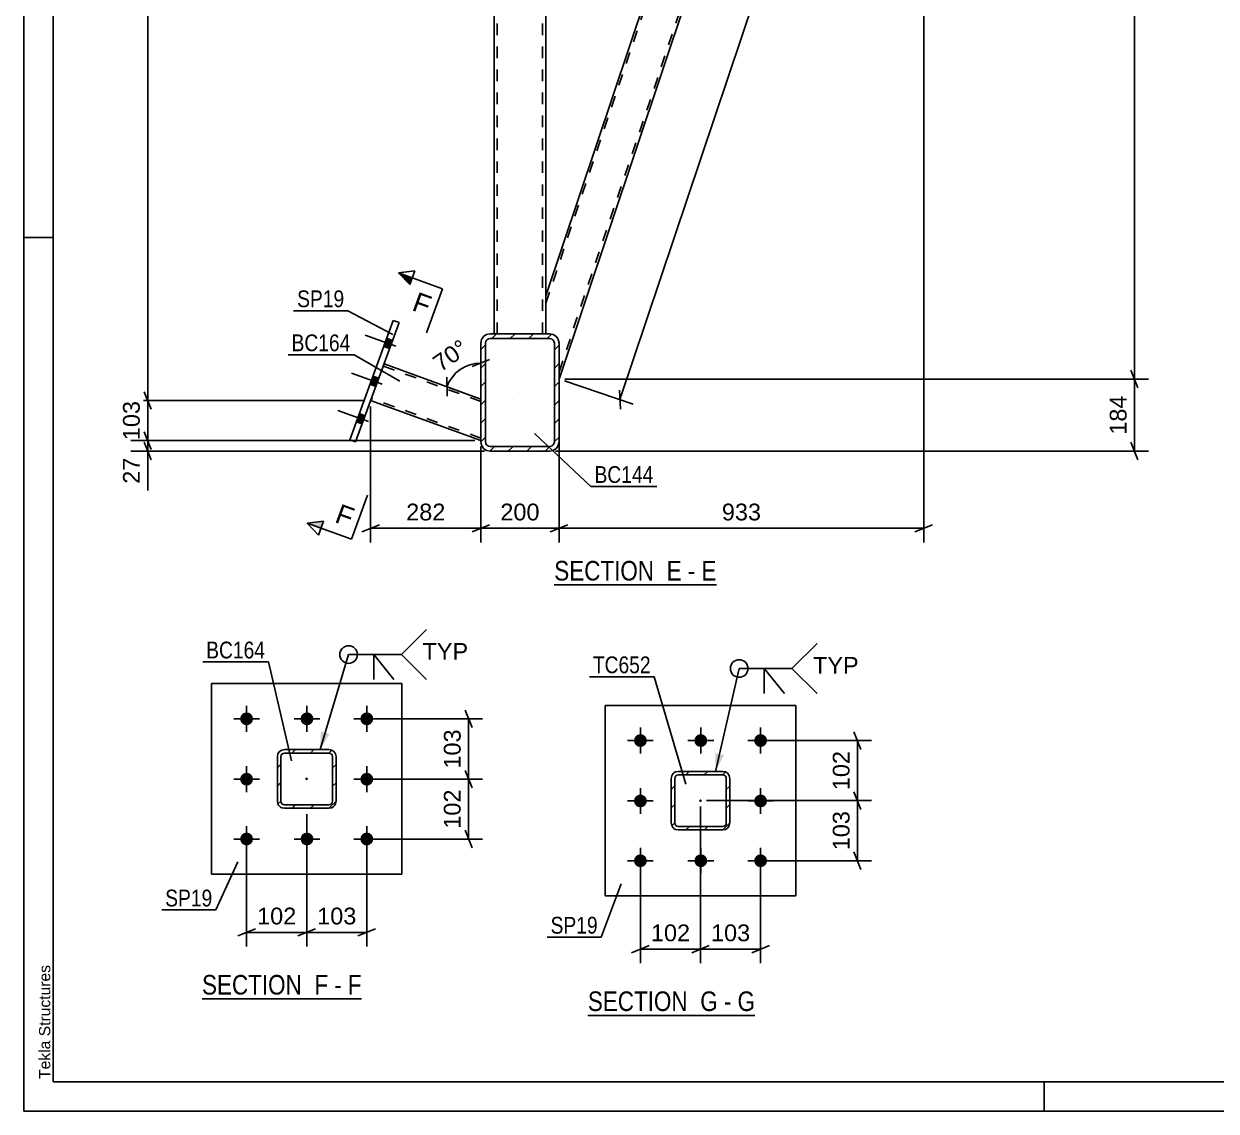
# Model space of a CAD drawing. Header units: millimetres. Extents: x 0 to 594, y 0 to 420.
# Drawn here: x 0 to 203.4, y 0 to 185.5 of the extents above; entities that cross this region are included whole.
import ezdxf

# ---------------------------------------------------------------- set-up
doc = ezdxf.new("R2010")
doc.units = ezdxf.units.MM
doc.linetypes.add('DXK_LINE_DOT2', pattern=[3.9198, 1.9599, -1.9599])
doc.linetypes.add('DXK_LINE_DOT3', pattern=[5.9187, 2.979, -0.9799, 0.9799, -0.9799])
doc.styles.add('Arial', font='ARIAL.TTF', dxfattribs={"height": 0.2})
doc.styles.add('Arial Narrow', font='ARIALN.TTF', dxfattribs={"height": 0.2})

# ---------------------------------------------------------------- blocks, each defined once
blk = doc.blocks.new('Unknown-761556727-1163')
at = {"color": 5, "linetype": 'Continuous'}
for p, q in [((0, 420), (0, 0)), ((5, 415), (5, 5)), ((5, 149), (0, 149)), ((5, 5), (589, 5)), ((174, 0), (174, 5)), ((0, 0), (594, 0))]:
    blk.add_line(p, q, dxfattribs=at)
at = {"color": 174, "linetype": 'Continuous', "style": 'Arial'}
blk.add_text('Tekla Structures', height=1.9102, rotation=90, dxfattribs=at).set_placement((4.5, 5.5))
blk = doc.blocks.new('Unknown-761556727-11 - 10512')
at = {"color": 6, "linetype": 'Continuous'}
blk.add_line((30.39, 19.14), (57.61, 19.14), dxfattribs=at)
at = {"color": 0, "linetype": 'Continuous'}
for points in [[(48.5, 19.89), (48.5, 23.39), (30.39, 23.39), (30.39, 19.89)], [(51.89, 19.89), (51.89, 23.39), (49.55, 23.39), (49.55, 19.89)], [(54.22, 19.89), (54.22, 23.39), (52.94, 23.39), (52.94, 19.89)], [(57.61, 19.89), (57.61, 23.39), (55.27, 23.39), (55.27, 19.89)]]:
    blk.add_wipeout(points, dxfattribs=at)
at = {"color": 7, "linetype": 'Continuous', "style": 'Arial Narrow'}
for s, p in [('SECTION ', (30.39, 19.89)), ('F', (49.55, 19.89)), ('F', (55.27, 19.89)), ('-', (52.94, 19.89))]:
    blk.add_text(s, height=3.34, dxfattribs=at).set_placement(p)
blk = doc.blocks.new('Unknown-761556727-12 - 10798')
at = {"color": 6, "linetype": 'Continuous'}
blk.add_line((96.2, 16.33), (124.7, 16.33), dxfattribs=at)
at = {"color": 0, "linetype": 'Continuous'}
for points in [[(114.31, 17.08), (114.31, 20.58), (96.2, 20.58), (96.2, 17.08)], [(118.34, 17.08), (118.34, 20.58), (115.36, 20.58), (115.36, 17.08)], [(120.67, 17.08), (120.67, 20.58), (119.39, 20.58), (119.39, 17.08)], [(124.7, 17.08), (124.7, 20.58), (121.72, 20.58), (121.72, 17.08)]]:
    blk.add_wipeout(points, dxfattribs=at)
at = {"color": 7, "linetype": 'Continuous', "style": 'Arial Narrow'}
for s, p in [('SECTION ', (96.2, 17.08)), ('G', (115.36, 17.08)), ('G', (121.72, 17.08)), ('-', (119.39, 17.08))]:
    blk.add_text(s, height=3.34, dxfattribs=at).set_placement(p)
blk = doc.blocks.new('Unknown-761556727-14 - 3629')
at = {"color": 6, "linetype": 'Continuous'}
blk.add_line((90.47, 89.76), (118.12, 89.76), dxfattribs=at)
at = {"color": 0, "linetype": 'Continuous'}
for points in [[(108.58, 90.51), (108.58, 94.01), (90.47, 94.01), (90.47, 90.51)], [(112.19, 90.51), (112.19, 94.01), (109.63, 94.01), (109.63, 90.51)], [(114.51, 90.51), (114.51, 94.01), (113.24, 94.01), (113.24, 90.51)], [(118.12, 90.51), (118.12, 94.01), (115.56, 94.01), (115.56, 90.51)]]:
    blk.add_wipeout(points, dxfattribs=at)
at = {"color": 7, "linetype": 'Continuous', "style": 'Arial Narrow'}
for s, p in [('SECTION ', (90.47, 90.51)), ('E', (109.63, 90.51)), ('E', (115.56, 90.51)), ('-', (113.24, 90.51))]:
    blk.add_text(s, height=3.34, dxfattribs=at).set_placement(p)
blk = doc.blocks.new('Part-761556727-10532 - 10512')
at = {"linetype": 'Continuous'}
h = blk.add_hatch(dxfattribs=at)
h.set_pattern_fill('', scale=0.7, style=0, pattern_type=0)
h.set_pattern_definition([(45, (52.0389, 51.6685), (-1.57154, 1.57154), [])])
h.paths.add_polyline_path([(44.44, 51.67), (52.04, 51.67), (52.5, 51.76), (52.89, 52.02), (53.15, 52.41), (53.24, 52.87), (53.24, 60.47), (53.15, 60.93), (52.89, 61.32), (52.5, 61.58), (52.04, 61.67), (44.44, 61.67), (43.98, 61.58), (43.59, 61.32), (43.33, 60.93), (43.24, 60.47), (43.24, 52.87), (43.33, 52.41), (43.59, 52.02), (43.98, 51.76)])
h.paths.add_polyline_path([(43.88, 52.64), (43.84, 52.87), (43.84, 60.47), (43.88, 60.7), (44.01, 60.89), (44.21, 61.02), (44.44, 61.07), (52.04, 61.07), (52.27, 61.02), (52.46, 60.89), (52.59, 60.7), (52.64, 60.47), (52.64, 52.87), (52.59, 52.64), (52.46, 52.44), (52.27, 52.31), (52.04, 52.27), (44.44, 52.27), (44.21, 52.31), (44.01, 52.44)])
blk.add_hatch(color=246, dxfattribs=at).paths.add_polyline_path([(48.24, 56.57, -1), (48.24, 56.77, -1)])
at = {"color": 7, "linetype": 'DXK_LINE_DOT2'}
for p, q in [((43.98, 61.58), (44.44, 61.67)), ((44.21, 61.02), (44.01, 60.89)), ((44.44, 61.07), (44.21, 61.02)), ((44.44, 61.67), (52.04, 61.67)), ((52.04, 61.07), (44.44, 61.07)), ((52.04, 61.67), (52.5, 61.58)), ((52.27, 61.02), (52.04, 61.07)), ((52.46, 60.89), (52.27, 61.02)), ((43.24, 60.47), (43.33, 60.93)), ((43.24, 52.87), (43.24, 60.47)), ((43.88, 60.7), (43.84, 60.47)), ((43.84, 52.87), (43.84, 60.47)), ((44.01, 60.89), (43.88, 60.7)), ((52.59, 60.7), (52.46, 60.89)), ((52.64, 60.47), (52.59, 60.7)), ((52.64, 52.87), (52.64, 60.47)), ((53.15, 60.93), (53.24, 60.47)), ((53.24, 52.87), (53.24, 60.47)), ((43.33, 52.41), (43.24, 52.87)), ((43.84, 52.87), (43.88, 52.64)), ((43.88, 52.64), (44.01, 52.44)), ((44.44, 51.67), (43.98, 51.76)), ((44.01, 52.44), (44.21, 52.31)), ((44.21, 52.31), (44.44, 52.27)), ((44.44, 52.27), (52.04, 52.27)), ((44.44, 51.67), (52.04, 51.67)), ((52.04, 52.27), (52.27, 52.31)), ((52.5, 51.76), (52.04, 51.67)), ((52.27, 52.31), (52.46, 52.44)), ((52.46, 52.44), (52.59, 52.64)), ((52.59, 52.64), (52.64, 52.87)), ((53.24, 52.87), (53.15, 52.41))]:
    blk.add_line(p, q, dxfattribs=at)
at = {"color": 2, "linetype": 'Continuous'}
for p, q in [((44.44, 61.67), (43.98, 61.58)), ((44.01, 60.89), (44.21, 61.02)), ((44.21, 61.02), (44.44, 61.07)), ((44.44, 61.67), (52.04, 61.67)), ((44.44, 61.07), (52.04, 61.07)), ((52.5, 61.58), (52.04, 61.67)), ((52.04, 61.07), (52.27, 61.02)), ((52.27, 61.02), (52.46, 60.89)), ((43.33, 60.93), (43.24, 60.47)), ((43.24, 52.87), (43.24, 60.47)), ((43.84, 60.47), (43.88, 60.7)), ((43.84, 52.87), (43.84, 60.47)), ((43.88, 60.7), (44.01, 60.89)), ((52.46, 60.89), (52.59, 60.7)), ((52.59, 60.7), (52.64, 60.47)), ((52.64, 52.87), (52.64, 60.47)), ((53.24, 60.47), (53.15, 60.93)), ((53.24, 52.87), (53.24, 60.47)), ((43.24, 52.87), (43.33, 52.41)), ((43.88, 52.64), (43.84, 52.87)), ((44.01, 52.44), (43.88, 52.64)), ((43.98, 51.76), (44.44, 51.67)), ((44.21, 52.31), (44.01, 52.44)), ((44.44, 52.27), (44.21, 52.31)), ((44.44, 52.27), (52.04, 52.27)), ((44.44, 51.67), (52.04, 51.67)), ((52.27, 52.31), (52.04, 52.27)), ((52.04, 51.67), (52.5, 51.76)), ((52.46, 52.44), (52.27, 52.31)), ((52.59, 52.64), (52.46, 52.44)), ((52.64, 52.87), (52.59, 52.64)), ((53.15, 52.41), (53.24, 52.87))]:
    blk.add_line(p, q, dxfattribs=at)
at = {"color": 7, "linetype": 'DXK_LINE_DOT3'}
blk.add_line((48.24, 56.67), (48.24, 56.67), dxfattribs=at)
at = {"color": 246, "linetype": 'DXK_LINE_DOT2'}
blk.add_line((48.24, 56.67), (48.24, 56.67), dxfattribs=at)
at = {"color": 246, "linetype": 'Continuous'}
blk.add_circle((48.24, 56.67), 0.1, dxfattribs=at)
at = {"color": 7, "linetype": 'DXK_LINE_DOT2'}
for centre, start, end in [((44.44, 60.47), 112.5, 157.5), ((52.04, 60.47), 22.5, 67.5), ((44.44, 52.87), 202.5, 247.5), ((52.04, 52.87), 292.5, 337.5)]:
    blk.add_arc(centre, 1.2, start, end, dxfattribs=at)
at = {"color": 2, "linetype": 'Continuous'}
for centre, start, end in [((44.44, 60.47), 112.5, 157.5), ((52.04, 60.47), 22.5, 67.5), ((44.44, 52.87), 202.5, 247.5), ((52.04, 52.87), 292.5, 337.5)]:
    blk.add_arc(centre, 1.2, start, end, dxfattribs=at)
blk = doc.blocks.new('Part-761556727-10543 - 10512')
at = {"color": 2, "linetype": 'Continuous'}
for p, q in [((31.99, 40.42), (31.99, 72.92)), ((31.99, 72.92), (64.49, 72.92)), ((64.49, 72.92), (64.49, 40.42)), ((64.49, 40.42), (31.99, 40.42))]:
    blk.add_line(p, q, dxfattribs=at)
blk = doc.blocks.new('Bolt-761556727-10613 - 10512')
at = {"linetype": 'Continuous'}
for points in [[(39.09, 66.92, -1), (36.89, 66.92, -1)], [(49.39, 66.92, -1), (47.19, 66.92, -1)], [(59.59, 66.92, -1), (57.39, 66.92, -1)], [(39.09, 56.62, -1), (36.89, 56.62, -1)], [(59.59, 56.62, -1), (57.39, 56.62, -1)], [(39.09, 46.42, -1), (36.89, 46.42, -1)], [(49.39, 46.42, -1), (47.19, 46.42, -1)], [(59.59, 46.42, -1), (57.39, 46.42, -1)]]:
    blk.add_hatch(color=1, dxfattribs=at).paths.add_polyline_path(points)
at = {"color": 1, "linetype": 'Continuous'}
for p, q in [((37.99, 69.12), (37.99, 64.72)), ((48.29, 69.12), (48.29, 64.72)), ((58.49, 69.12), (58.49, 64.72)), ((35.79, 66.92), (40.19, 66.92)), ((46.09, 66.92), (50.49, 66.92)), ((56.29, 66.92), (60.69, 66.92)), ((37.99, 58.82), (37.99, 54.42)), ((58.49, 58.82), (58.49, 54.42)), ((35.79, 56.62), (40.19, 56.62)), ((56.29, 56.62), (60.69, 56.62)), ((37.99, 48.62), (37.99, 44.22)), ((48.29, 48.62), (48.29, 44.22)), ((58.49, 48.62), (58.49, 44.22)), ((35.79, 46.42), (40.19, 46.42)), ((46.09, 46.42), (50.49, 46.42)), ((56.29, 46.42), (60.69, 46.42))]:
    blk.add_line(p, q, dxfattribs=at)
blk = doc.blocks.new('Part-761556727-10819 - 10798')
at = {"linetype": 'Continuous'}
h = blk.add_hatch(dxfattribs=at)
h.set_pattern_fill('', scale=0.7, style=0, pattern_type=0)
h.set_pattern_definition([(45, (119.2129, 47.963), (-1.57154, 1.57154), [])])
h.paths.add_polyline_path([(111.61, 47.96), (119.21, 47.96), (119.67, 48.05), (120.06, 48.31), (120.32, 48.7), (120.41, 49.16), (120.41, 56.76), (120.32, 57.22), (120.06, 57.61), (119.67, 57.87), (119.21, 57.96), (111.61, 57.96), (111.15, 57.87), (110.76, 57.61), (110.5, 57.22), (110.41, 56.76), (110.41, 49.16), (110.5, 48.7), (110.76, 48.31), (111.15, 48.05)])
h.paths.add_polyline_path([(111.06, 48.93), (111.01, 49.16), (111.01, 56.76), (111.06, 56.99), (111.19, 57.19), (111.38, 57.32), (111.61, 57.36), (119.21, 57.36), (119.44, 57.32), (119.64, 57.19), (119.77, 56.99), (119.81, 56.76), (119.81, 49.16), (119.77, 48.93), (119.64, 48.74), (119.44, 48.61), (119.21, 48.56), (111.61, 48.56), (111.38, 48.61), (111.19, 48.74)])
blk.add_hatch(color=246, dxfattribs=at).paths.add_polyline_path([(115.41, 52.86, -1), (115.41, 53.06, -1)])
at = {"color": 7, "linetype": 'DXK_LINE_DOT2'}
for p, q in [((110.41, 56.76), (110.5, 57.22)), ((111.06, 56.99), (111.01, 56.76)), ((111.19, 57.19), (111.06, 56.99)), ((111.15, 57.87), (111.61, 57.96)), ((111.38, 57.32), (111.19, 57.19)), ((111.61, 57.36), (111.38, 57.32)), ((111.61, 57.96), (119.21, 57.96)), ((119.21, 57.36), (111.61, 57.36)), ((119.21, 57.96), (119.67, 57.87)), ((119.44, 57.32), (119.21, 57.36)), ((119.64, 57.19), (119.44, 57.32)), ((119.77, 56.99), (119.64, 57.19)), ((119.81, 56.76), (119.77, 56.99)), ((120.32, 57.22), (120.41, 56.76)), ((110.41, 49.16), (110.41, 56.76)), ((111.01, 49.16), (111.01, 56.76)), ((119.81, 49.16), (119.81, 56.76)), ((120.41, 49.16), (120.41, 56.76)), ((110.5, 48.7), (110.41, 49.16)), ((111.01, 49.16), (111.06, 48.93)), ((111.06, 48.93), (111.19, 48.74)), ((119.64, 48.74), (119.77, 48.93)), ((119.77, 48.93), (119.81, 49.16)), ((120.41, 49.16), (120.32, 48.7)), ((111.61, 47.96), (111.15, 48.05)), ((111.19, 48.74), (111.38, 48.61)), ((111.38, 48.61), (111.61, 48.56)), ((111.61, 48.56), (119.21, 48.56)), ((111.61, 47.96), (119.21, 47.96)), ((119.21, 48.56), (119.44, 48.61)), ((119.67, 48.05), (119.21, 47.96)), ((119.44, 48.61), (119.64, 48.74))]:
    blk.add_line(p, q, dxfattribs=at)
at = {"color": 2, "linetype": 'Continuous'}
for p, q in [((110.5, 57.22), (110.41, 56.76)), ((111.01, 56.76), (111.06, 56.99)), ((111.06, 56.99), (111.19, 57.19)), ((111.61, 57.96), (111.15, 57.87)), ((111.19, 57.19), (111.38, 57.32)), ((111.38, 57.32), (111.61, 57.36)), ((111.61, 57.96), (119.21, 57.96)), ((111.61, 57.36), (119.21, 57.36)), ((119.67, 57.87), (119.21, 57.96)), ((119.21, 57.36), (119.44, 57.32)), ((119.44, 57.32), (119.64, 57.19)), ((119.64, 57.19), (119.77, 56.99)), ((119.77, 56.99), (119.81, 56.76)), ((120.41, 56.76), (120.32, 57.22)), ((110.41, 49.16), (110.41, 56.76)), ((111.01, 49.16), (111.01, 56.76)), ((119.81, 49.16), (119.81, 56.76)), ((120.41, 49.16), (120.41, 56.76)), ((110.41, 49.16), (110.5, 48.7)), ((111.06, 48.93), (111.01, 49.16)), ((111.19, 48.74), (111.06, 48.93)), ((119.77, 48.93), (119.64, 48.74)), ((119.81, 49.16), (119.77, 48.93)), ((120.32, 48.7), (120.41, 49.16)), ((111.15, 48.05), (111.61, 47.96)), ((111.38, 48.61), (111.19, 48.74)), ((111.61, 48.56), (111.38, 48.61)), ((111.61, 48.56), (119.21, 48.56)), ((111.61, 47.96), (119.21, 47.96)), ((119.44, 48.61), (119.21, 48.56)), ((119.21, 47.96), (119.67, 48.05)), ((119.64, 48.74), (119.44, 48.61))]:
    blk.add_line(p, q, dxfattribs=at)
at = {"color": 7, "linetype": 'DXK_LINE_DOT3'}
blk.add_line((115.41, 52.96), (115.41, 52.96), dxfattribs=at)
at = {"color": 246, "linetype": 'DXK_LINE_DOT2'}
blk.add_line((115.41, 52.96), (115.41, 52.96), dxfattribs=at)
at = {"color": 246, "linetype": 'Continuous'}
blk.add_circle((115.41, 52.96), 0.1, dxfattribs=at)
at = {"color": 7, "linetype": 'DXK_LINE_DOT2'}
for centre, start, end in [((111.61, 56.76), 112.5, 157.5), ((119.21, 56.76), 22.5, 67.5), ((111.61, 49.16), 202.5, 247.5), ((119.21, 49.16), 292.5, 337.5)]:
    blk.add_arc(centre, 1.2, start, end, dxfattribs=at)
at = {"color": 2, "linetype": 'Continuous'}
for centre, start, end in [((111.61, 56.76), 112.5, 157.5), ((119.21, 56.76), 22.5, 67.5), ((111.61, 49.16), 202.5, 247.5), ((119.21, 49.16), 292.5, 337.5)]:
    blk.add_arc(centre, 1.2, start, end, dxfattribs=at)
blk = doc.blocks.new('Part-761556727-10828 - 10798')
at = {"color": 2, "linetype": 'Continuous'}
for p, q in [((99.16, 69.21), (131.66, 69.21)), ((99.16, 69.21), (99.16, 36.71)), ((131.66, 69.21), (131.66, 36.71)), ((99.16, 36.71), (131.66, 36.71))]:
    blk.add_line(p, q, dxfattribs=at)
blk = doc.blocks.new('Bolt-761556727-10898 - 10798')
at = {"linetype": 'Continuous'}
for points in [[(106.26, 63.21, -1), (104.06, 63.21, -1)], [(116.56, 63.21, -1), (114.36, 63.21, -1)], [(126.76, 63.21, -1), (124.56, 63.21, -1)], [(106.26, 52.91, -1), (104.06, 52.91, -1)], [(126.76, 52.91, -1), (124.56, 52.91, -1)], [(106.26, 42.71, -1), (104.06, 42.71, -1)], [(116.56, 42.71, -1), (114.36, 42.71, -1)], [(126.76, 42.71, -1), (124.56, 42.71, -1)]]:
    blk.add_hatch(color=1, dxfattribs=at).paths.add_polyline_path(points)
at = {"color": 1, "linetype": 'Continuous'}
for p, q in [((105.16, 65.41), (105.16, 61.01)), ((115.46, 65.41), (115.46, 61.01)), ((125.66, 65.41), (125.66, 61.01)), ((102.96, 63.21), (107.36, 63.21)), ((113.26, 63.21), (117.66, 63.21)), ((123.46, 63.21), (127.86, 63.21)), ((105.16, 55.11), (105.16, 50.71)), ((125.66, 55.11), (125.66, 50.71)), ((102.96, 52.91), (107.36, 52.91)), ((123.46, 52.91), (127.86, 52.91)), ((105.16, 44.91), (105.16, 40.51)), ((115.46, 44.91), (115.46, 40.51)), ((125.66, 44.91), (125.66, 40.51)), ((102.96, 42.71), (107.36, 42.71)), ((113.26, 42.71), (117.66, 42.71)), ((123.46, 42.71), (127.86, 42.71))]:
    blk.add_line(p, q, dxfattribs=at)
blk = doc.blocks.new('Part-761556727-3631 - 3629')
at = {"color": 2, "linetype": 'Continuous'}
for p, q in [((89.01, 139.07), (147.22, 312.67)), ((147.22, 312.67), (153.49, 310.39)), ((91.28, 124.86), (153.49, 310.39)), ((89.01, 132.58), (89.01, 136.55))]:
    blk.add_line(p, q, dxfattribs=at)
at = {"color": 7, "linetype": 'DXK_LINE_DOT2'}
for p, q in [((89.01, 137.81), (147.59, 312.53)), ((147.59, 312.53), (147.62, 312.52)), ((91.28, 126.12), (153.11, 310.52)), ((89.01, 136.55), (89.01, 139.07)), ((89.68, 132.58), (89.01, 132.58)), ((90.29, 132.46), (89.68, 132.58)), ((89.68, 132.58), (90.29, 132.46)), ((90.29, 132.46), (89.68, 132.58)), ((89.68, 132.58), (90.29, 132.46)), ((91.28, 130.98), (91.15, 131.59)), ((91.15, 131.59), (91.28, 130.98)), ((91.28, 130.98), (91.15, 131.59)), ((91.15, 131.59), (91.28, 130.98)), ((91.28, 124.86), (91.28, 130.98))]:
    blk.add_line(p, q, dxfattribs=at)
blk.add_arc((89.68, 130.98), 1.6, 22.5, 67.5, dxfattribs=at)
blk.add_arc((89.68, 130.98), 1.6, 22.5, 67.5, dxfattribs=at)
blk.add_arc((89.68, 130.98), 1.6, 22.5, 67.5, dxfattribs=at)
blk.add_arc((89.68, 130.98), 1.6, 22.5, 67.5, dxfattribs=at)
blk = doc.blocks.new('Bolt-761556727-3650 - 3629')
at = {"linetype": 'Continuous'}
for points in [[(62.37, 130.07), (62.88, 131.45), (61.87, 131.82), (61.37, 130.44)], [(62.37, 130.07), (62.88, 131.45), (61.87, 131.82), (61.37, 130.44)], [(62.37, 130.07), (62.88, 131.45), (61.87, 131.82), (61.37, 130.44)], [(60.03, 123.62), (60.53, 125), (59.53, 125.36), (59.02, 123.98)], [(60.03, 123.62), (60.53, 125), (59.53, 125.36), (59.02, 123.98)], [(57.7, 117.23), (58.2, 118.61), (57.2, 118.97), (56.7, 117.59)], [(57.7, 117.23), (58.2, 118.61), (57.2, 118.97), (56.7, 117.59)], [(57.7, 117.23), (58.2, 118.61), (57.2, 118.97), (56.7, 117.59)]]:
    blk.add_hatch(color=1, dxfattribs=at).paths.add_polyline_path(points)
at = {"color": 1, "linetype": 'Continuous'}
for p, q in [((63.44, 130.46), (58.24, 132.36)), ((63.44, 130.46), (58.24, 132.36)), ((63.44, 130.46), (58.24, 132.36)), ((62.37, 130.07), (61.37, 130.44)), ((62.37, 130.07), (61.37, 130.44)), ((62.37, 130.07), (61.37, 130.44)), ((62.88, 131.45), (61.87, 131.82)), ((62.88, 131.45), (61.87, 131.82)), ((62.88, 131.45), (61.87, 131.82)), ((61.09, 124.01), (55.89, 125.9)), ((61.09, 124.01), (55.89, 125.9)), ((60.53, 125), (59.53, 125.36)), ((60.53, 125), (59.53, 125.36)), ((60.03, 123.62), (59.02, 123.98)), ((60.03, 123.62), (59.02, 123.98)), ((58.77, 117.62), (53.57, 119.51)), ((58.77, 117.62), (53.57, 119.51)), ((58.77, 117.62), (53.57, 119.51)), ((58.2, 118.61), (57.2, 118.97)), ((58.2, 118.61), (57.2, 118.97)), ((58.2, 118.61), (57.2, 118.97)), ((57.7, 117.23), (56.7, 117.59)), ((57.7, 117.23), (56.7, 117.59)), ((57.7, 117.23), (56.7, 117.59))]:
    blk.add_line(p, q, dxfattribs=at)
blk = doc.blocks.new('Part-761556727-3736 - 3629')
at = {"color": 2, "linetype": 'Continuous'}
for p, q in [((80.21, 266.38), (80.21, 325.25)), ((89.01, 266.38), (89.01, 325.25)), ((80.21, 228.02), (80.21, 229.25)), ((89.01, 228.02), (89.01, 229.25)), ((80.21, 132.58), (80.21, 191.44)), ((89.01, 132.58), (89.01, 191.44))]:
    blk.add_line(p, q, dxfattribs=at)
at = {"color": 7, "linetype": 'DXK_LINE_DOT2'}
for p, q in [((89.01, 325.25), (80.21, 325.25)), ((80.74, 132.58), (80.74, 325.25)), ((88.48, 132.58), (88.48, 325.25)), ((80.21, 229.25), (80.21, 266.38)), ((89.01, 229.25), (89.01, 266.38)), ((80.21, 191.44), (80.21, 228.02)), ((89.01, 191.44), (89.01, 228.02)), ((80.21, 132.58), (89.01, 132.58))]:
    blk.add_line(p, q, dxfattribs=at)
blk = doc.blocks.new('Part-761556727-3687 - 3629')
at = {"color": 7, "linetype": 'DXK_LINE_DOT2'}
for p, q in [((61.43, 127.47), (59.15, 121.21)), ((77.94, 121.04), (61.29, 127.1)), ((77.94, 114.79), (59.29, 121.58)), ((77.94, 114.37), (77.94, 121.46))]:
    blk.add_line(p, q, dxfattribs=at)
at = {"color": 2, "linetype": 'Continuous'}
for p, q in [((77.94, 121.46), (61.43, 127.47)), ((59.15, 121.21), (77.94, 114.37))]:
    blk.add_line(p, q, dxfattribs=at)
blk = doc.blocks.new('Part-761556727-3698 - 3629')
at = {"color": 2, "linetype": 'Continuous'}
for p, q in [((55.58, 114.52), (62.99, 134.88)), ((63.99, 134.52), (56.58, 114.16)), ((62.99, 134.88), (63.99, 134.52)), ((56.58, 114.16), (55.58, 114.52))]:
    blk.add_line(p, q, dxfattribs=at)
blk = doc.blocks.new('Part-761556727-3699 - 3629')
at = {"linetype": 'Continuous'}
h = blk.add_hatch(dxfattribs=at)
h.set_pattern_fill('', scale=0.7, style=0, pattern_type=0)
h.set_pattern_definition([(45, (77.9424, 114.181), (-1.57154, 1.57154), [])])
h.paths.add_polyline_path([(77.94, 130.98), (77.94, 114.18), (78.06, 113.57), (78.41, 113.05), (78.93, 112.7), (79.54, 112.58), (89.68, 112.58), (90.29, 112.7), (90.81, 113.05), (91.15, 113.57), (91.28, 114.18), (91.28, 130.98), (91.15, 131.59), (90.81, 132.11), (90.29, 132.46), (89.68, 132.58), (79.54, 132.58), (78.93, 132.46), (78.41, 132.11), (78.06, 131.59)])
h.paths.add_polyline_path([(78.98, 131.55), (79.24, 131.72), (79.54, 131.78), (89.68, 131.78), (89.98, 131.72), (90.24, 131.55), (90.41, 131.29), (90.48, 130.98), (90.48, 114.18), (90.41, 113.87), (90.24, 113.62), (89.98, 113.44), (89.68, 113.38), (79.54, 113.38), (79.24, 113.44), (78.98, 113.62), (78.8, 113.87), (78.74, 114.18), (78.74, 130.98), (78.8, 131.29)])
at = {"color": 2, "linetype": 'Continuous'}
for p, q in [((79.54, 132.58), (78.93, 132.46)), ((79.54, 132.58), (89.68, 132.58)), ((90.29, 132.46), (89.68, 132.58)), ((78.06, 131.59), (77.94, 130.98)), ((77.94, 114.18), (77.94, 130.98)), ((78.74, 130.98), (78.8, 131.29)), ((78.74, 114.18), (78.74, 130.98)), ((79.24, 131.72), (79.54, 131.78)), ((79.54, 131.78), (89.68, 131.78)), ((89.68, 131.78), (89.98, 131.72)), ((90.41, 131.29), (90.48, 130.98)), ((90.48, 114.18), (90.48, 130.98)), ((91.28, 130.98), (91.15, 131.59)), ((91.28, 114.18), (91.28, 130.98)), ((77.94, 114.18), (78.06, 113.57)), ((78.8, 113.87), (78.74, 114.18)), ((90.48, 114.18), (90.41, 113.87)), ((91.15, 113.57), (91.28, 114.18)), ((78.93, 112.7), (79.54, 112.58)), ((79.54, 113.38), (79.24, 113.44)), ((79.54, 113.38), (89.68, 113.38)), ((79.54, 112.58), (89.68, 112.58)), ((89.98, 113.44), (89.68, 113.38)), ((89.68, 112.58), (90.29, 112.7))]:
    blk.add_line(p, q, dxfattribs=at)
at = {"color": 7, "linetype": 'DXK_LINE_DOT3'}
blk.add_line((84.61, 122.58), (84.61, 122.58), dxfattribs=at)
at = {"color": 2, "linetype": 'Continuous'}
for centre, radius, start, end in [((79.54, 130.98), 1.6, 112.5, 157.5), ((89.68, 130.98), 1.6, 22.5, 67.5), ((79.54, 130.98), 0.8, 112.5, 157.5), ((89.68, 130.98), 0.8, 22.5, 67.5), ((79.54, 114.18), 1.6, 202.5, 247.5), ((79.54, 114.18), 0.8, 202.5, 247.5), ((89.68, 114.18), 0.8, 292.5, 337.5), ((89.68, 114.18), 1.6, 292.5, 337.5)]:
    blk.add_arc(centre, radius, start, end, dxfattribs=at)
blk = doc.blocks.new('StraightDimension-761556727-10705 - 10512')
at = {"color": 7, "linetype": 'Continuous'}
for p, q in [((75.25, 68.42), (76.45, 65.42)), ((59.49, 66.92), (78.25, 66.92)), ((75.85, 56.62), (75.85, 66.92)), ((76.45, 55.12), (75.25, 58.12)), ((59.49, 56.62), (78.25, 56.62))]:
    blk.add_line(p, q, dxfattribs=at)
at = {"color": 0}
blk.add_wipeout([(75.1, 65.7), (70.9, 65.7), (70.9, 57.83), (75.1, 57.83)], dxfattribs=at)
at = {"color": 3, "style": 'Arial'}
blk.add_text('103', height=2.865, rotation=90.0002, dxfattribs=at).set_placement((74.5, 58.43))
blk = doc.blocks.new('StraightDimension-761556727-10666 - 10512')
at = {"color": 7, "linetype": 'Continuous'}
for p, q in [((48.24, 50.67), (48.24, 28.1)), ((58.49, 45.42), (58.49, 28.1)), ((46.74, 29.9), (49.74, 31.1)), ((59.99, 31.1), (56.99, 29.9)), ((48.24, 30.5), (58.49, 30.5))]:
    blk.add_line(p, q, dxfattribs=at)
at = {"color": 0}
blk.add_wipeout([(57.3, 31.25), (57.3, 35.45), (49.43, 35.45), (49.43, 31.25)], dxfattribs=at)
at = {"color": 3, "style": 'Arial'}
blk.add_text('103', height=2.865, rotation=-0.0057, dxfattribs=at).set_placement((50.03, 31.85))
blk = doc.blocks.new('StraightDimension-761556727-10667 - 10512')
at = {"color": 7, "linetype": 'Continuous'}
for p, q in [((48.24, 50.67), (48.24, 28.1)), ((37.99, 45.42), (37.99, 28.1)), ((36.49, 29.9), (39.49, 31.1)), ((49.74, 31.1), (46.74, 29.9)), ((37.99, 30.5), (48.24, 30.5))]:
    blk.add_line(p, q, dxfattribs=at)
at = {"color": 0}
blk.add_wipeout([(47.05, 31.25), (47.05, 35.45), (39.18, 35.45), (39.18, 31.25)], dxfattribs=at)
at = {"color": 3, "style": 'Arial'}
blk.add_text('102', height=2.865, rotation=-0.0057, dxfattribs=at).set_placement((39.78, 31.85))
blk = doc.blocks.new('StraightDimension-761556727-10706 - 10512')
at = {"color": 7, "linetype": 'Continuous'}
for p, q in [((75.25, 58.12), (76.45, 55.12)), ((59.49, 56.62), (78.25, 56.62)), ((75.85, 46.42), (75.85, 56.62)), ((76.45, 44.92), (75.25, 47.92)), ((59.49, 46.42), (78.25, 46.42))]:
    blk.add_line(p, q, dxfattribs=at)
at = {"color": 0}
blk.add_wipeout([(75.1, 55.45), (70.9, 55.45), (70.9, 47.58), (75.1, 47.58)], dxfattribs=at)
at = {"color": 3, "style": 'Arial'}
blk.add_text('102', height=2.865, rotation=90.0002, dxfattribs=at).set_placement((74.5, 48.18))
blk = doc.blocks.new('StraightDimension-761556727-11042 - 10798')
at = {"color": 7, "linetype": 'Continuous'}
for p, q in [((115.41, 51.96), (115.41, 25.23)), ((105.16, 41.71), (105.16, 25.23)), ((103.66, 27.03), (106.66, 28.23)), ((105.16, 27.63), (115.41, 27.63)), ((116.91, 28.23), (113.91, 27.03))]:
    blk.add_line(p, q, dxfattribs=at)
at = {"color": 0}
blk.add_wipeout([(114.22, 28.38), (114.22, 32.58), (106.35, 32.58), (106.35, 28.38)], dxfattribs=at)
at = {"color": 3, "style": 'Arial'}
blk.add_text('102', height=2.865, rotation=-0.0057, dxfattribs=at).set_placement((106.95, 28.98))
blk = doc.blocks.new('StraightDimension-761556727-11041 - 10798')
at = {"color": 7, "linetype": 'Continuous'}
for p, q in [((115.41, 51.96), (115.41, 25.23)), ((125.66, 41.71), (125.66, 25.23)), ((113.91, 27.03), (116.91, 28.23)), ((115.41, 27.63), (125.66, 27.63)), ((127.16, 28.23), (124.16, 27.03))]:
    blk.add_line(p, q, dxfattribs=at)
at = {"color": 0}
blk.add_wipeout([(124.47, 28.38), (124.47, 32.58), (116.6, 32.58), (116.6, 28.38)], dxfattribs=at)
at = {"color": 3, "style": 'Arial'}
blk.add_text('103', height=2.865, rotation=-0.0057, dxfattribs=at).set_placement((117.2, 28.98))
blk = doc.blocks.new('StraightDimension-761556727-11068 - 10798')
at = {"color": 7, "linetype": 'Continuous'}
for p, q in [((126.66, 63.21), (144.58, 63.21)), ((141.58, 64.71), (142.78, 61.71)), ((142.18, 52.96), (142.18, 63.21)), ((116.41, 52.96), (144.58, 52.96)), ((142.78, 51.46), (141.58, 54.46))]:
    blk.add_line(p, q, dxfattribs=at)
at = {"color": 0}
blk.add_wipeout([(141.43, 62.02), (137.23, 62.02), (137.23, 54.15), (141.43, 54.15)], dxfattribs=at)
at = {"color": 3, "style": 'Arial'}
blk.add_text('102', height=2.865, rotation=90.0002, dxfattribs=at).set_placement((140.83, 54.75))
blk = doc.blocks.new('StraightDimension-761556727-11069 - 10798')
at = {"color": 7, "linetype": 'Continuous'}
for p, q in [((116.41, 52.96), (144.58, 52.96)), ((141.58, 54.46), (142.78, 51.46)), ((142.18, 42.71), (142.18, 52.96)), ((126.66, 42.71), (144.58, 42.71)), ((142.78, 41.21), (141.58, 44.21))]:
    blk.add_line(p, q, dxfattribs=at)
at = {"color": 0}
blk.add_wipeout([(141.43, 51.77), (137.23, 51.77), (137.23, 43.9), (141.43, 43.9)], dxfattribs=at)
at = {"color": 3, "style": 'Arial'}
blk.add_text('103', height=2.865, rotation=90.0002, dxfattribs=at).set_placement((140.83, 44.5))
blk = doc.blocks.new('StraightDimension-761556727-9836 - 3629')
at = {"color": 7, "linetype": 'Continuous'}
for p, q in [((153.49, 309.39), (153.49, 97.01)), ((91.28, 123.86), (91.28, 97.01)), ((92.78, 100.01), (89.78, 98.81)), ((151.99, 98.81), (154.99, 100.01)), ((91.28, 99.41), (153.49, 99.41))]:
    blk.add_line(p, q, dxfattribs=at)
at = {"color": 0}
blk.add_wipeout([(126.32, 100.16), (126.32, 104.36), (118.45, 104.36), (118.45, 100.16)], dxfattribs=at)
at = {"color": 3, "style": 'Arial'}
blk.add_text('933', height=2.865, dxfattribs=at).set_placement((119.05, 100.76))
blk = doc.blocks.new('StraightDimension-761556727-9837 - 3629')
at = {"color": 7, "linetype": 'Continuous'}
for p, q in [((91.28, 123.86), (91.28, 97.01)), ((77.94, 113.37), (77.94, 97.01)), ((79.44, 100.01), (76.44, 98.81)), ((89.78, 98.81), (92.78, 100.01)), ((77.94, 99.41), (91.28, 99.41))]:
    blk.add_line(p, q, dxfattribs=at)
at = {"color": 0}
blk.add_wipeout([(88.54, 100.16), (88.54, 104.36), (80.67, 104.36), (80.67, 100.16)], dxfattribs=at)
at = {"color": 3, "style": 'Arial'}
blk.add_text('200', height=2.865, dxfattribs=at).set_placement((81.27, 100.76))
blk = doc.blocks.new('AngleDimension-761556727-10290 - 3629')
at = {"color": 7, "linetype": 'Continuous'}
for p, q in [((79.44, 128.2), (76.44, 127)), ((77.94, 122.46), (77.94, 127.6)), ((77.94, 127.6), (77.94, 121.46)), ((72.22, 121.95), (72.12, 125.18)), ((72.17, 123.56), (77.94, 121.46))]:
    blk.add_line(p, q, dxfattribs=at)
blk.add_arc((77.94, 121.46), 6.14, 90, 160, dxfattribs=at)
at = {"color": 0}
blk.add_wipeout([(76.87, 129.31), (74.46, 132.75), (68.53, 128.59), (70.94, 125.15)], dxfattribs=at)
at = {"color": 3, "style": 'Arial'}
blk.add_text('70°', height=2.865, rotation=35.002, dxfattribs=at).set_placement((71.08, 125.99))
blk = doc.blocks.new('StraightDimension-761556727-9838 - 3629')
at = {"color": 7, "linetype": 'Continuous'}
for p, q in [((59.15, 120.21), (59.15, 97.01)), ((77.94, 113.37), (77.94, 97.01)), ((60.65, 100.01), (57.65, 98.81)), ((76.44, 98.81), (79.44, 100.01)), ((59.15, 99.41), (77.94, 99.41))]:
    blk.add_line(p, q, dxfattribs=at)
at = {"color": 0}
blk.add_wipeout([(72.48, 100.16), (72.48, 104.36), (64.61, 104.36), (64.61, 100.16)], dxfattribs=at)
at = {"color": 3, "style": 'Arial'}
blk.add_text('282', height=2.865, dxfattribs=at).set_placement((65.21, 100.76))
blk = doc.blocks.new('StraightDimension-761556727-10178 - 3629')
at = {"color": 7, "linetype": 'Continuous'}
for p, q in [((76.94, 337.84), (18.27, 337.84)), ((21.72, 336.34), (20.52, 339.34)), ((21.12, 121.21), (21.12, 337.84)), ((20.52, 122.71), (21.72, 119.71)), ((58.15, 121.21), (18.27, 121.21))]:
    blk.add_line(p, q, dxfattribs=at)
at = {"color": 0}
blk.add_wipeout([(20.37, 234.57), (16.17, 234.57), (16.17, 224.48), (20.37, 224.48)], dxfattribs=at)
at = {"color": 3, "style": 'Arial'}
blk.add_text('3250', height=2.865, rotation=90.0002, dxfattribs=at).set_placement((19.77, 225.08))
blk = doc.blocks.new('StraightDimension-761556727-10179 - 3629')
at = {"color": 7, "linetype": 'Continuous'}
for p, q in [((20.52, 122.71), (21.72, 119.71)), ((58.15, 121.21), (18.27, 121.21)), ((21.12, 114.37), (21.12, 121.21)), ((76.94, 114.37), (18.27, 114.37)), ((21.72, 112.87), (20.52, 115.87))]:
    blk.add_line(p, q, dxfattribs=at)
at = {"color": 0}
blk.add_wipeout([(20.37, 121.72), (16.17, 121.72), (16.17, 113.85), (20.37, 113.85)], dxfattribs=at)
at = {"color": 3, "style": 'Arial'}
blk.add_text('103', height=2.865, rotation=90.0002, dxfattribs=at).set_placement((19.77, 114.45))
blk = doc.blocks.new('StraightDimension-761556727-10180 - 3629')
at = {"color": 7, "linetype": 'Continuous'}
for p, q in [((76.94, 114.37), (18.27, 114.37)), ((20.52, 115.87), (21.72, 112.87)), ((21.72, 111.08), (20.52, 114.08)), ((21.12, 112.58), (21.12, 114.37)), ((78.54, 112.58), (18.27, 112.58))]:
    blk.add_line(p, q, dxfattribs=at)
at = {"color": 0}
blk.add_wipeout([(20.37, 112.06), (16.17, 112.06), (16.17, 106.41), (20.37, 106.41)], dxfattribs=at)
at = {"color": 7, "linetype": 'Continuous'}
blk.add_line((21.12, 112.58), (21.12, 105.88), dxfattribs=at)
blk.add_line((21.12, 112.58), (21.12, 105.88), dxfattribs=at)
at = {"color": 3, "style": 'Arial'}
blk.add_text('27', height=2.865, rotation=90.0002, dxfattribs=at).set_placement((19.77, 107.01))
blk = doc.blocks.new('StraightDimension-761556727-10303 - 3629')
at = {"color": 7, "linetype": 'Continuous'}
for p, q in [((190.02, 308.89), (188.82, 311.89)), ((154.49, 310.39), (191.82, 310.39)), ((189.42, 124.86), (189.42, 310.39)), ((188.82, 126.36), (190.02, 123.36)), ((92.28, 124.86), (191.82, 124.86))]:
    blk.add_line(p, q, dxfattribs=at)
at = {"color": 0}
blk.add_wipeout([(188.67, 222.67), (184.47, 222.67), (184.47, 212.58), (188.67, 212.58)], dxfattribs=at)
at = {"color": 3, "style": 'Arial'}
blk.add_text('2783', height=2.865, rotation=90.0002, dxfattribs=at).set_placement((188.07, 213.18))
blk = doc.blocks.new('StraightDimension-761556727-10304 - 3629')
at = {"color": 7, "linetype": 'Continuous'}
for p, q in [((188.82, 126.36), (190.02, 123.36)), ((92.28, 124.86), (191.82, 124.86)), ((189.42, 112.58), (189.42, 124.86)), ((190.02, 111.08), (188.82, 114.08)), ((90.68, 112.58), (191.82, 112.58))]:
    blk.add_line(p, q, dxfattribs=at)
at = {"color": 0}
blk.add_wipeout([(188.67, 122.65), (184.47, 122.65), (184.47, 114.78), (188.67, 114.78)], dxfattribs=at)
at = {"color": 3, "style": 'Arial'}
blk.add_text('184', height=2.865, rotation=90.0002, dxfattribs=at).set_placement((188.07, 115.38))
blk = doc.blocks.new('StraightDimension-761556727-10485 - 3629')
at = {"color": 7, "linetype": 'Continuous'}
for p, q in [((154.43, 310.07), (166.15, 306.14)), ((163.97, 305.29), (163.78, 308.52)), ((101.67, 121.37), (163.88, 306.9)), ((92.22, 124.54), (103.94, 120.61)), ((101.57, 122.99), (101.76, 119.76))]:
    blk.add_line(p, q, dxfattribs=at)
at = {"color": 0}
blk.add_wipeout([(133.66, 219.16), (129.68, 220.5), (126.47, 210.93), (130.46, 209.59)], dxfattribs=at)
at = {"color": 3, "style": 'Arial'}
blk.add_text('2935', height=2.865, rotation=71.465, dxfattribs=at).set_placement((130.08, 210.35))
blk = doc.blocks.new('WeldMark-761556727-11107 - 10512')
at = {"linetype": 'Continuous'}
blk.add_hatch(color=30, dxfattribs=at).paths.add_polyline_path([(52.11, 64.33), (50.53, 61.67), (50.67, 64.76)])
at = {"color": 30, "linetype": 'Continuous'}
for p, q in [((50.53, 61.67), (55.39, 77.88)), ((55.39, 77.88), (64.39, 77.88))]:
    blk.add_line(p, q, dxfattribs=at)
at = {"color": 3, "linetype": 'Continuous'}
for q in [(63.1, 73.6), (59.67, 73.6)]:
    blk.add_line((59.67, 77.88), q, dxfattribs=at)
for start, end in [(90, 270), (270, 90)]:
    blk.add_arc((55.39, 77.88), 1.5, start, end, dxfattribs=at)
at = {"color": 0, "linetype": 'Continuous'}
blk.add_wipeout([(75.76, 76.98), (75.76, 79.98), (67.99, 79.98), (67.99, 76.98)], dxfattribs=at)
blk.add_wipeout([(75.76, 76.98), (75.76, 79.98), (67.99, 79.98), (67.99, 76.98)], dxfattribs=at)
at = {"color": 3, "linetype": 'Continuous'}
for q in [(68.67, 82.17), (68.67, 73.6)]:
    blk.add_line((64.39, 77.88), q, dxfattribs=at)
at = {"color": 3, "linetype": 'Continuous', "style": 'Arial'}
blk.add_text('TYP', height=2.865, dxfattribs=at).set_placement((67.99, 76.98))
blk = doc.blocks.new('Mark-761556727-11088 - 10512')
at = {"color": 0}
blk.add_wipeout([(41.15, 77.22), (41.15, 80.22), (31.1, 80.22), (31.1, 77.22)], dxfattribs=at)
blk.add_wipeout([(41.15, 77.22), (41.15, 80.22), (31.1, 80.22), (31.1, 77.22)], dxfattribs=at)
at = {"color": 30, "linetype": 'Continuous'}
for p in [(30.5, 76.62), (45.64, 59.78)]:
    blk.add_line(p, (41.75, 76.62), dxfattribs=at)
at = {"color": 3, "style": 'Arial Narrow'}
blk.add_text('BC164', height=2.863, dxfattribs=at).set_placement((31.1, 77.22))
blk = doc.blocks.new('Mark-761556727-11091 - 10512')
at = {"color": 0}
blk.add_wipeout([(32.15, 34.92), (32.15, 37.92), (24.11, 37.92), (24.11, 34.92)], dxfattribs=at)
blk.add_wipeout([(32.15, 34.92), (32.15, 37.92), (24.11, 37.92), (24.11, 34.92)], dxfattribs=at)
at = {"color": 30, "linetype": 'Continuous'}
for p in [(36.48, 42.54), (23.51, 34.32)]:
    blk.add_line(p, (32.75, 34.32), dxfattribs=at)
at = {"color": 3, "style": 'Arial Narrow'}
blk.add_text('SP19', height=2.863, dxfattribs=at).set_placement((24.11, 34.92))
blk = doc.blocks.new('Mark-761556727-11128 - 10798')
at = {"color": 0}
blk.add_wipeout([(106.91, 74.7), (106.91, 77.7), (97.05, 77.7), (97.05, 74.7)], dxfattribs=at)
blk.add_wipeout([(106.91, 74.7), (106.91, 77.7), (97.05, 77.7), (97.05, 74.7)], dxfattribs=at)
at = {"color": 30, "linetype": 'Continuous'}
for p in [(96.45, 74.1), (112.91, 55.8)]:
    blk.add_line(p, (107.51, 74.1), dxfattribs=at)
at = {"color": 3, "style": 'Arial Narrow'}
blk.add_text('TC652', height=2.863, dxfattribs=at).set_placement((97.05, 74.7))
blk = doc.blocks.new('Mark-761556727-11131 - 10798')
at = {"color": 0}
blk.add_wipeout([(97.88, 30.28), (97.88, 33.28), (89.84, 33.28), (89.84, 30.28)], dxfattribs=at)
blk.add_wipeout([(97.88, 30.28), (97.88, 33.28), (89.84, 33.28), (89.84, 30.28)], dxfattribs=at)
at = {"color": 30, "linetype": 'Continuous'}
for p in [(101.85, 38.77), (89.24, 29.68)]:
    blk.add_line(p, (98.48, 29.68), dxfattribs=at)
at = {"color": 3, "style": 'Arial Narrow'}
blk.add_text('SP19', height=2.863, dxfattribs=at).set_placement((89.84, 30.28))
blk = doc.blocks.new('WeldMark-761556727-11145 - 10798')
at = {"linetype": 'Continuous'}
blk.add_hatch(color=30, dxfattribs=at).paths.add_polyline_path([(119.39, 60.72), (117.99, 57.96), (117.93, 61.05)])
at = {"color": 30, "linetype": 'Continuous'}
for p, q in [((117.99, 57.96), (122, 75.5)), ((122, 75.5), (131, 75.5))]:
    blk.add_line(p, q, dxfattribs=at)
at = {"color": 3, "linetype": 'Continuous'}
for q in [(129.71, 71.21), (126.29, 71.21)]:
    blk.add_line((126.29, 75.5), q, dxfattribs=at)
for start, end in [(90, 270), (270, 90)]:
    blk.add_arc((122, 75.5), 1.5, start, end, dxfattribs=at)
at = {"color": 0, "linetype": 'Continuous'}
blk.add_wipeout([(142.37, 74.6), (142.37, 77.6), (134.6, 77.6), (134.6, 74.6)], dxfattribs=at)
blk.add_wipeout([(142.37, 74.6), (142.37, 77.6), (134.6, 77.6), (134.6, 74.6)], dxfattribs=at)
at = {"color": 3, "linetype": 'Continuous'}
for q in [(135.29, 79.78), (135.29, 71.21)]:
    blk.add_line((131, 75.5), q, dxfattribs=at)
at = {"color": 3, "linetype": 'Continuous', "style": 'Arial'}
blk.add_text('TYP', height=2.865, dxfattribs=at).set_placement((134.6, 74.6))
blk = doc.blocks.new('Mark-761556727-9760 - 3629')
at = {"color": 0}
blk.add_wipeout([(107.38, 107.15), (107.38, 110.15), (97.33, 110.15), (97.33, 107.15)], dxfattribs=at)
blk.add_wipeout([(107.38, 107.15), (107.38, 110.15), (97.33, 110.15), (97.33, 107.15)], dxfattribs=at)
at = {"color": 30, "linetype": 'Continuous'}
for p, q in [((87.1, 115.61), (96.73, 106.55)), ((96.73, 106.55), (107.98, 106.55))]:
    blk.add_line(p, q, dxfattribs=at)
at = {"color": 3, "style": 'Arial Narrow'}
blk.add_text('BC144', height=2.863, dxfattribs=at).set_placement((97.33, 107.15))
blk = doc.blocks.new('Mark-761556727-9754 - 3629')
at = {"color": 0}
blk.add_wipeout([(55.71, 129.62), (55.71, 132.62), (45.66, 132.62), (45.66, 129.62)], dxfattribs=at)
blk.add_wipeout([(55.71, 129.62), (55.71, 132.62), (45.66, 132.62), (45.66, 129.62)], dxfattribs=at)
at = {"color": 30, "linetype": 'Continuous'}
for p in [(45.06, 129.02), (64.11, 124.52)]:
    blk.add_line(p, (56.31, 129.02), dxfattribs=at)
at = {"color": 3, "style": 'Arial Narrow'}
blk.add_text('BC164', height=2.863, dxfattribs=at).set_placement((45.66, 129.62))
blk = doc.blocks.new('Mark-761556727-9757 - 3629')
at = {"color": 0}
blk.add_wipeout([(54.65, 137.13), (54.65, 140.13), (46.61, 140.13), (46.61, 137.13)], dxfattribs=at)
blk.add_wipeout([(54.65, 137.13), (54.65, 140.13), (46.61, 140.13), (46.61, 137.13)], dxfattribs=at)
at = {"color": 30, "linetype": 'Continuous'}
for p in [(46.01, 136.53), (62.93, 132.48)]:
    blk.add_line(p, (55.25, 136.53), dxfattribs=at)
at = {"color": 3, "style": 'Arial Narrow'}
blk.add_text('SP19', height=2.863, dxfattribs=at).set_placement((46.61, 137.13))
blk = doc.blocks.new('SectionMark-761556727-10642 - 3629')
at = {"linetype": 'Continuous'}
for points in [[(66.24, 142.16), (65.81, 140.98), (63.89, 143.01)], [(51.12, 100.61), (50.69, 99.44), (48.34, 100.29)]]:
    blk.add_hatch(color=6, dxfattribs=at).paths.add_polyline_path(points)
at = {"color": 6, "linetype": 'Continuous'}
for p, q in [((63.89, 143.01), (66.67, 143.33)), ((63.89, 143.01), (65.81, 140.98)), ((65.81, 140.98), (66.67, 143.33)), ((48.34, 100.29), (51.12, 100.61)), ((50.27, 98.26), (48.34, 100.29)), ((51.12, 100.61), (50.27, 98.26))]:
    blk.add_line(p, q, dxfattribs=at)
at = {"color": 0, "linetype": 'Continuous'}
for points in [[(68.67, 135.69), (69.87, 138.97), (67.19, 139.95), (66, 136.66)], [(55.52, 99.54), (56.72, 102.83), (54.04, 103.81), (52.84, 100.52)]]:
    blk.add_wipeout(points, dxfattribs=at)
at = {"color": 6, "linetype": 'Continuous'}
for p, q in [((71.41, 140.28), (63.89, 143.01)), ((71.41, 140.28), (68.67, 132.76)), ((55.86, 97.56), (58.6, 105.07)), ((55.86, 97.56), (48.34, 100.29))]:
    blk.add_line(p, q, dxfattribs=at)
at = {"color": 3, "linetype": 'Continuous', "style": 'Arial'}
for p in [(66, 136.66), (52.84, 100.52)]:
    blk.add_text('F', height=3.34, rotation=-20.002, dxfattribs=at).set_placement(p)

msp = doc.modelspace()

# ---------------------------------------------------------------- block references
for name in ['Unknown-761556727-1163', 'Part-761556727-3736 - 3629', 'Part-761556727-3631 - 3629', 'Part-761556727-3698 - 3629', 'Bolt-761556727-3650 - 3629', 'Part-761556727-3699 - 3629', 'Part-761556727-3687 - 3629', 'Part-761556727-10543 - 10512', 'Part-761556727-10828 - 10798', 'Bolt-761556727-10613 - 10512', 'Bolt-761556727-10898 - 10798', 'Part-761556727-10532 - 10512', 'Part-761556727-10819 - 10798']:
    msp.add_blockref(name, (0, 0))

# ---------------------------------------------------------------- next in the draw order: block references
for name in ['StraightDimension-761556727-9836 - 3629', 'Unknown-761556727-14 - 3629', 'Mark-761556727-11088 - 10512', 'Mark-761556727-11128 - 10798', 'StraightDimension-761556727-10705 - 10512', 'StraightDimension-761556727-11042 - 10798', 'StraightDimension-761556727-10666 - 10512', 'Mark-761556727-11131 - 10798', 'Unknown-761556727-11 - 10512', 'Unknown-761556727-12 - 10798']:
    msp.add_blockref(name, (0, 0))

# ---------------------------------------------------------------- next in the draw order: block references
for name in ['StraightDimension-761556727-9837 - 3629', 'WeldMark-761556727-11107 - 10512', 'StraightDimension-761556727-10706 - 10512', 'StraightDimension-761556727-11041 - 10798', 'StraightDimension-761556727-10667 - 10512']:
    msp.add_blockref(name, (0, 0))

# ---------------------------------------------------------------- next in the draw order: block references
for name in ['StraightDimension-761556727-10303 - 3629', 'AngleDimension-761556727-10290 - 3629', 'StraightDimension-761556727-9838 - 3629', 'StraightDimension-761556727-11068 - 10798', 'Mark-761556727-11091 - 10512']:
    msp.add_blockref(name, (0, 0))

# ---------------------------------------------------------------- next in the draw order: block references
for name in ['StraightDimension-761556727-10178 - 3629', 'StraightDimension-761556727-10304 - 3629', 'WeldMark-761556727-11145 - 10798', 'StraightDimension-761556727-11069 - 10798']:
    msp.add_blockref(name, (0, 0))

# ---------------------------------------------------------------- next in the draw order: block references
for name in ['StraightDimension-761556727-10485 - 3629', 'Mark-761556727-9754 - 3629', 'StraightDimension-761556727-10179 - 3629', 'Mark-761556727-9760 - 3629']:
    msp.add_blockref(name, (0, 0))

# ---------------------------------------------------------------- next in the draw order: block references
for name in ['Mark-761556727-9757 - 3629', 'StraightDimension-761556727-10180 - 3629']:
    msp.add_blockref(name, (0, 0))

# ---------------------------------------------------------------- next in the draw order: block references
msp.add_blockref('SectionMark-761556727-10642 - 3629', (0, 0))

doc.saveas('drawing.dxf')
